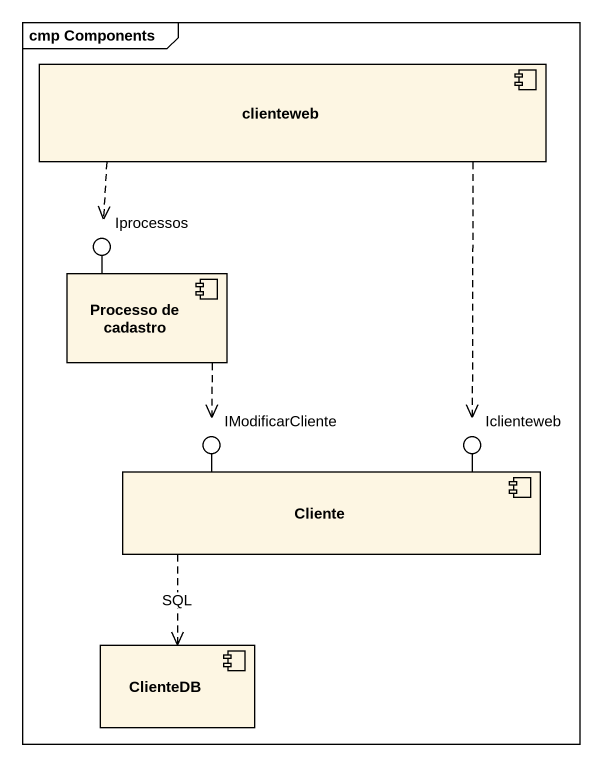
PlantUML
@startuml
mainframe cmp Components
component clienteweb
() Iprocessos
component "Processo de cadastro" as Processo_de_cadastro
component Cliente
() IModificarCliente
() Iclienteweb
component ClienteDB
Processo_de_cadastro -up- Iprocessos
Cliente -left- IModificarCliente
Cliente -right- Iclienteweb
clienteweb ..> Iprocessos
clienteweb ..> Iclienteweb
Processo_de_cadastro ..> IModificarCliente
Cliente ..> ClienteDB : SQL
@enduml
